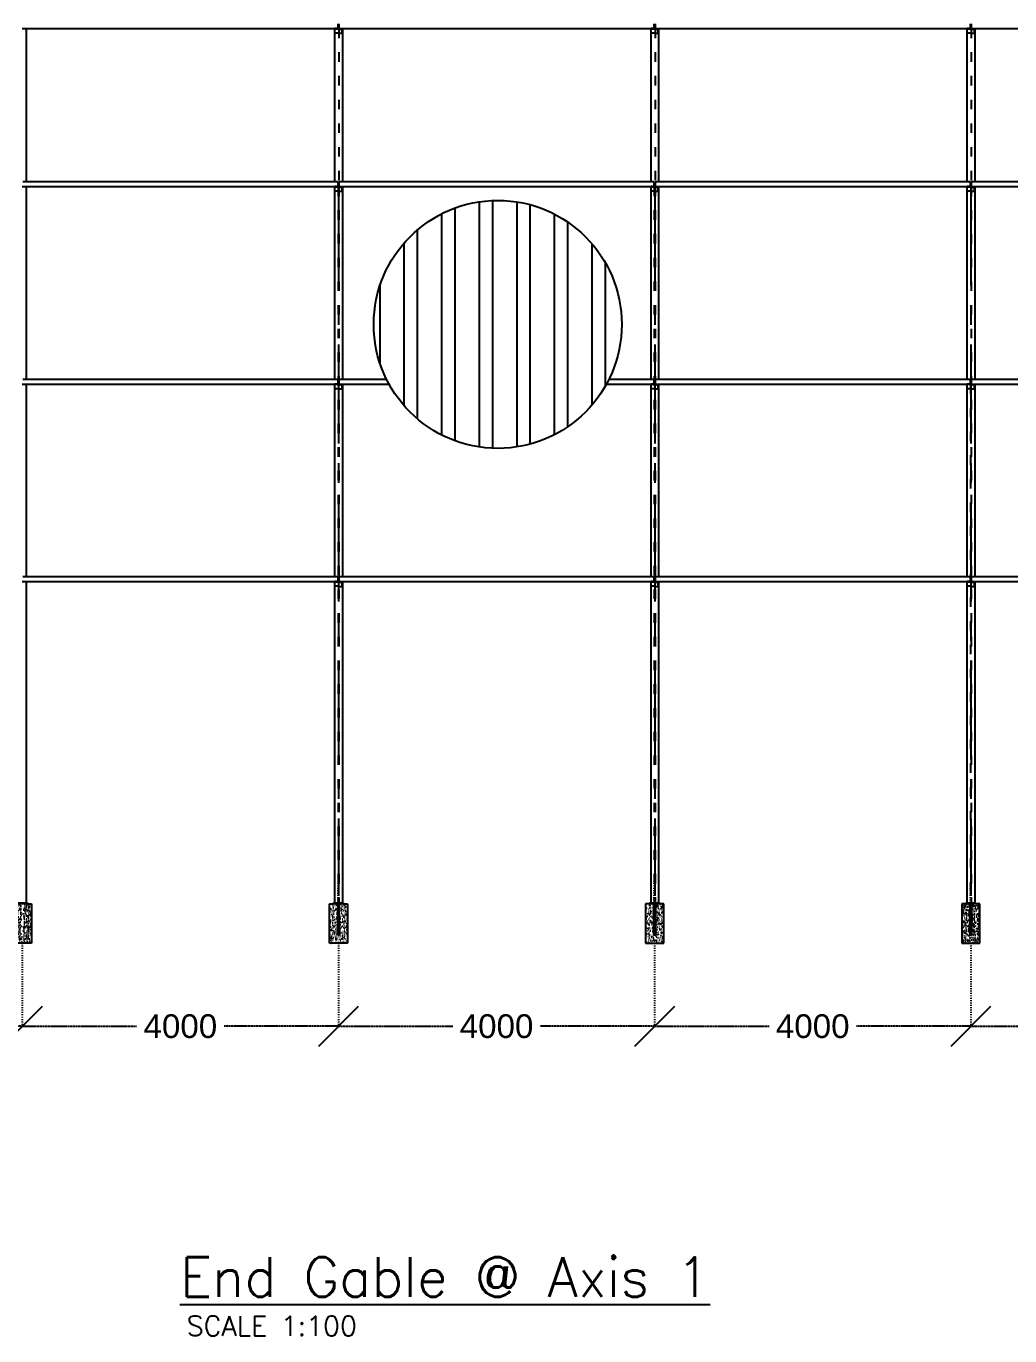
# Model space of a CAD drawing. Header units: inches. Extents: x -15 to 1885144, y -42615 to 866270.
# Drawn here: x 1676084 to 1688527, y 142597 to 159173 of the extents above; entities that cross this region are included whole.
import ezdxf
from ezdxf.enums import TextEntityAlignment as Align

# ---------------------------------------------------------------- set-up
doc = ezdxf.new("R2010")
doc.units = ezdxf.units.IN
doc.header["$LTSCALE"] = 100
doc.header["$MEASUREMENT"] = 0
for name, pattern in [('CENTER', [2, 1.25, -0.25, 0.25, -0.25]), ('dash line', [30, 12, -18]), ('PHANTOM2', [1.25, 0.625, -0.125, 0.125, -0.125, 0.125, -0.125])]:
    doc.linetypes.add(name, pattern=pattern)
for name, color, linetype in [('axis', 8, 'PHANTOM2'), ('bolt', 1, 'Continuous'), ('dimensions', 10, 'PHANTOM2'), ('layout', 7, 'Continuous'), ('pedestal', 9, 'Continuous'), ('purlins', 4, 'Continuous'), ('sections', 3, 'Continuous'), ('text', 3, 'Continuous')]:
    doc.layers.add(name, color=color, linetype=linetype)
doc.styles.add('LEROY100', font='simplex.shx')
doc.styles.get("Standard").update_dxf_attribs({"font": 'arial.ttf'})
doc.styles.add('T45', font='simplex.shx', dxfattribs={"height": 4.5})
doc.dimstyles.new('Dim_1', dxfattribs={"dimtxt": 300, "dimasz": 500, "dimexe": 0.0625, "dimexo": 0.0625, "dimgap": 100, "dimtad": 0, "dimtih": 1, "dimtoh": 1, "dimdec": 0, "dimzin": 0, "dimdsep": 46, "dimtxsty": 'Standard', "dimblk": 'OBLIQUE', "dimcen": 0.09, "dimclrd": 256, "dimclre": 256, "dimclrt": 256, "dimadec": 0, "dimazin": 0, "dimtm": 1e-09, "dimtfac": 1, "dimtdec": 0, "dimtofl": 0, "dimtmove": 0, "dimatfit": 3, "dimfxl": 1, "dimtfillclr": 256, "dimtolj": 1, "dimtzin": 0, "dimlwe": -1, "dimarcsym": 0})
pattern_1 = [(50, (725453.67, 103204.605), (71.7260183, -6.2752135), [7.5, -82.5]), (355, (725453.67, 103204.605), (-13.8751334, 75.2192134), [6, -66]), (100.4514445, (725459.65, 103204.08), (57.8508847, 68.943999), [6.374019, -70.114211]), (46.1842, (725453.67, 103224.605), (106.724133, -16.551928), [11.25, -123.75]), (96.635635, (725462.56, 103223.23), (93.466195, 97.41186), [9.561034, -105.171376]), (351.184164, (725453.67, 103224.6), (93.466195, 97.41186), [9, -99]), (21, (725463.67, 103219.605), (59.6907052, -40.261889), [7.5, -82.5]), (326, (725463.67, 103219.605), (24.331533, 72.5150045), [6, -66]), (71.451445, (725468.644, 103216.25), (84.0222377, 32.2531153), [6.374019, -70.114211]), (37.5, (725453.67, 103204.605), (1.2159855, 33.2893854), [0, -65.2, 0, -67, 0, -66.25]), (7.5, (725453.67, 103204.605), (26.3069537, 39.4411712), [0, -38.2, 0, -63.7, 0, -25.25]), (327.5, (725431.37, 103204.605), (53.3822436, -2.2554872), [0, -25, 0, -78, 0, -103.5]), (317.5, (725421.37, 103204.605), (58.318617, 10.0104982), [0, -32.5, 0, -51.8, 0, -73.5])]

# ---------------------------------------------------------------- blocks, each defined once
blk = doc.blocks.new('_Oblique')
at = {"color": 0, "linetype": 'ByBlock', "lineweight": -2}
blk.add_line((-0.5, -0.5), (0.5, 0.5), dxfattribs=at)
blk = doc.blocks.new('*D1396')
at = {"layer": 'Defpoints', "color": 0, "ltscale": 0.01, "transparency": 16777216}
for p in [(1672034, 147566), (1676034, 147566), (1676034, 146514)]:
    blk.add_point(p, dxfattribs=at)
at = {"layer": 'dimensions', "linetype": 'dash line', "ltscale": 0.01, "transparency": 16777216}
for p, q in [((1672034, 147566), (1672034, 146514)), ((1676034, 147566), (1676034, 146514))]:
    blk.add_line(p, q, dxfattribs=at)
at = {"layer": 'dimensions', "lineweight": -2, "ltscale": 0.01, "transparency": 16777216}
for p, q in [((1672034, 146514), (1673481, 146514)), ((1676034, 146514), (1674588, 146514))]:
    blk.add_line(p, q, dxfattribs=at)
at = {"layer": 'dimensions', "lineweight": -2, "ltscale": 0.01, "transparency": 16777216, "xscale": 500, "yscale": 500, "zscale": 500, "rotation": 180}
blk.add_blockref('_Oblique', (1672034, 146514), dxfattribs=at)
at = {"layer": 'dimensions', "lineweight": -2, "ltscale": 0.01, "transparency": 16777216, "xscale": 500, "yscale": 500, "zscale": 500}
blk.add_blockref('_Oblique', (1676034, 146514), dxfattribs=at)
at = {"layer": 'dimensions', "ltscale": 0.01, "transparency": 16777216, "insert": (1674034, 146514), "char_height": 300, "attachment_point": 5}
blk.add_mtext('\\A1;4000', dxfattribs=at)
blk = doc.blocks.new('*D1397')
at = {"layer": 'Defpoints', "color": 0, "ltscale": 0.01, "transparency": 16777216}
for p in [(1676034, 147566), (1680034, 147566), (1680034, 146514)]:
    blk.add_point(p, dxfattribs=at)
at = {"layer": 'dimensions', "linetype": 'dash line', "ltscale": 0.01, "transparency": 16777216}
for p, q in [((1676034, 147566), (1676034, 146514)), ((1680034, 147566), (1680034, 146514))]:
    blk.add_line(p, q, dxfattribs=at)
at = {"layer": 'dimensions', "lineweight": -2, "ltscale": 0.01, "transparency": 16777216}
for p, q in [((1676034, 146514), (1677481, 146514)), ((1680034, 146514), (1678588, 146514))]:
    blk.add_line(p, q, dxfattribs=at)
at = {"layer": 'dimensions', "lineweight": -2, "ltscale": 0.01, "transparency": 16777216, "xscale": 500, "yscale": 500, "zscale": 500, "rotation": 180}
blk.add_blockref('_Oblique', (1676034, 146514), dxfattribs=at)
at = {"layer": 'dimensions', "lineweight": -2, "ltscale": 0.01, "transparency": 16777216, "xscale": 500, "yscale": 500, "zscale": 500}
blk.add_blockref('_Oblique', (1680034, 146514), dxfattribs=at)
at = {"layer": 'dimensions', "ltscale": 0.01, "transparency": 16777216, "insert": (1678034, 146514), "char_height": 300, "attachment_point": 5}
blk.add_mtext('\\A1;4000', dxfattribs=at)
blk = doc.blocks.new('*D1398')
at = {"layer": 'Defpoints', "color": 0, "ltscale": 0.01, "transparency": 16777216}
for p in [(1680034, 147566), (1684034, 147566), (1684034, 146514)]:
    blk.add_point(p, dxfattribs=at)
at = {"layer": 'dimensions', "linetype": 'dash line', "ltscale": 0.01, "transparency": 16777216}
for p, q in [((1680034, 147566), (1680034, 146514)), ((1684034, 147566), (1684034, 146514))]:
    blk.add_line(p, q, dxfattribs=at)
at = {"layer": 'dimensions', "lineweight": -2, "ltscale": 0.01, "transparency": 16777216}
for p, q in [((1680034, 146514), (1681481, 146514)), ((1684034, 146514), (1682588, 146514))]:
    blk.add_line(p, q, dxfattribs=at)
at = {"layer": 'dimensions', "lineweight": -2, "ltscale": 0.01, "transparency": 16777216, "xscale": 500, "yscale": 500, "zscale": 500, "rotation": 180}
blk.add_blockref('_Oblique', (1680034, 146514), dxfattribs=at)
at = {"layer": 'dimensions', "lineweight": -2, "ltscale": 0.01, "transparency": 16777216, "xscale": 500, "yscale": 500, "zscale": 500}
blk.add_blockref('_Oblique', (1684034, 146514), dxfattribs=at)
at = {"layer": 'dimensions', "ltscale": 0.01, "transparency": 16777216, "insert": (1682034, 146514), "char_height": 300, "attachment_point": 5}
blk.add_mtext('\\A1;4000', dxfattribs=at)
blk = doc.blocks.new('*D1399')
at = {"layer": 'Defpoints', "color": 0, "ltscale": 0.01, "transparency": 16777216}
for p in [(1684034, 147566), (1688034, 147566), (1688034, 146514)]:
    blk.add_point(p, dxfattribs=at)
at = {"layer": 'dimensions', "linetype": 'dash line', "ltscale": 0.01, "transparency": 16777216}
for p, q in [((1684034, 147566), (1684034, 146514)), ((1688034, 147566), (1688034, 146514))]:
    blk.add_line(p, q, dxfattribs=at)
at = {"layer": 'dimensions', "lineweight": -2, "ltscale": 0.01, "transparency": 16777216}
for p, q in [((1684034, 146514), (1685481, 146514)), ((1688034, 146514), (1686588, 146514))]:
    blk.add_line(p, q, dxfattribs=at)
at = {"layer": 'dimensions', "lineweight": -2, "ltscale": 0.01, "transparency": 16777216, "xscale": 500, "yscale": 500, "zscale": 500, "rotation": 180}
blk.add_blockref('_Oblique', (1684034, 146514), dxfattribs=at)
at = {"layer": 'dimensions', "lineweight": -2, "ltscale": 0.01, "transparency": 16777216, "xscale": 500, "yscale": 500, "zscale": 500}
blk.add_blockref('_Oblique', (1688034, 146514), dxfattribs=at)
at = {"layer": 'dimensions', "ltscale": 0.01, "transparency": 16777216, "insert": (1686034, 146514), "char_height": 300, "attachment_point": 5}
blk.add_mtext('\\A1;4000', dxfattribs=at)
blk = doc.blocks.new('*D1400')
at = {"layer": 'Defpoints', "color": 0, "ltscale": 0.01, "transparency": 16777216}
for p in [(1688034, 147566), (1692034, 147566), (1692034, 146514)]:
    blk.add_point(p, dxfattribs=at)
at = {"layer": 'dimensions', "linetype": 'dash line', "ltscale": 0.01, "transparency": 16777216}
for p, q in [((1688034, 147566), (1688034, 146514)), ((1692034, 147566), (1692034, 146514))]:
    blk.add_line(p, q, dxfattribs=at)
at = {"layer": 'dimensions', "lineweight": -2, "ltscale": 0.01, "transparency": 16777216}
for p, q in [((1688034, 146514), (1689481, 146514)), ((1692034, 146514), (1690588, 146514))]:
    blk.add_line(p, q, dxfattribs=at)
at = {"layer": 'dimensions', "lineweight": -2, "ltscale": 0.01, "transparency": 16777216, "xscale": 500, "yscale": 500, "zscale": 500, "rotation": 180}
blk.add_blockref('_Oblique', (1688034, 146514), dxfattribs=at)
at = {"layer": 'dimensions', "lineweight": -2, "ltscale": 0.01, "transparency": 16777216, "xscale": 500, "yscale": 500, "zscale": 500}
blk.add_blockref('_Oblique', (1692034, 146514), dxfattribs=at)
at = {"layer": 'dimensions', "ltscale": 0.01, "transparency": 16777216, "insert": (1690034, 146514), "char_height": 300, "attachment_point": 5}
blk.add_mtext('\\A1;4000', dxfattribs=at)

msp = doc.modelspace()

# ---------------------------------------------------------------- hatches: boundary and pattern name
at = {"layer": 'bolt', "ltscale": 0.01}
h = msp.add_hatch(color=256, dxfattribs=at)
h.dxf.hatch_style = 1
h.paths.add_polyline_path([(1680044.295, 148066.301), (1680044.295, 148076.301), (1680024.295, 148076.301), (1680024.295, 148066.301)])
h = msp.add_hatch(color=256, dxfattribs=at)
h.dxf.hatch_style = 1
h.paths.add_polyline_path([(1684024.462, 148066.301), (1684024.462, 148076.301), (1684044.462, 148076.301), (1684044.462, 148066.301)])
h = msp.add_hatch(color=256, dxfattribs=at)
h.dxf.hatch_style = 1
h.paths.add_polyline_path([(1688024.462, 148066.301), (1688024.462, 148076.301), (1688044.462, 148076.301), (1688044.462, 148066.301)])
at = {"layer": 'layout', "ltscale": 0.01}
h = msp.add_hatch(dxfattribs=at)
h.set_pattern_fill('STEEL', color=256, scale=3802.420809, angle=45)
h.set_pattern_definition([(90, (1549375.83, 767235.34), (-475.3026, 1e-13), []), (90, (1549207.8, 767403.4), (-475.3026, 1e-13), [])])
h.paths.add_polyline_path([(1683617.991, 155399.002, 1), (1680479.867, 155399.002, 1)])
at = {"layer": 'pedestal', "ltscale": 0.01}
h = msp.add_hatch(dxfattribs=at)
h.set_pattern_fill('AR-CONC', color=256, scale=10)
h.set_pattern_definition(pattern_1)
h.paths.add_polyline_path([(1676149.378, 147566.301), (1676149.378, 148066.301), (1676109.378, 148066.301), (1676044.295, 148066.301), (1676044.295, 147666.301), (1676024.295, 147666.301), (1676024.295, 148066.301), (1675959.378, 148066.301), (1675919.378, 148066.301), (1675919.378, 147566.301)])
h = msp.add_hatch(dxfattribs=at)
h.set_pattern_fill('AR-CONC', color=256, scale=10)
h.set_pattern_definition([(50, (729453.67, 103204.605), (71.7260183, -6.2752135), [7.5, -82.5]), (355, (729453.67, 103204.605), (-13.8751334, 75.2192134), [6, -66]), (100.4514445, (729459.65, 103204.08), (57.8508847, 68.943999), [6.374019, -70.114211]), (46.1842, (729453.67, 103224.605), (106.724133, -16.551928), [11.25, -123.75]), (96.635635, (729462.56, 103223.23), (93.466195, 97.41186), [9.561034, -105.171376]), (351.184164, (729453.67, 103224.6), (93.466195, 97.41186), [9, -99]), (21, (729463.67, 103219.605), (59.6907052, -40.261889), [7.5, -82.5]), (326, (729463.67, 103219.605), (24.331533, 72.5150045), [6, -66]), (71.451445, (729468.644, 103216.25), (84.0222377, 32.2531153), [6.374019, -70.114211]), (37.5, (729453.67, 103204.605), (1.2159855, 33.2893854), [0, -65.2, 0, -67, 0, -66.25]), (7.5, (729453.67, 103204.605), (26.3069537, 39.4411712), [0, -38.2, 0, -63.7, 0, -25.25]), (327.5, (729431.37, 103204.605), (53.3822436, -2.2554872), [0, -25, 0, -78, 0, -103.5]), (317.5, (729421.37, 103204.605), (58.318617, 10.0104982), [0, -32.5, 0, -51.8, 0, -73.5])])
h.paths.add_polyline_path([(1680149.378, 147566.301), (1680149.378, 148066.301), (1680109.378, 148066.301), (1680044.295, 148066.301), (1680044.295, 147666.301), (1680024.295, 147666.301), (1680024.295, 148066.301), (1679959.378, 148066.301), (1679919.378, 148066.301), (1679919.378, 147566.301)])
h = msp.add_hatch(dxfattribs=at)
h.set_pattern_fill('AR-CONC', color=256, scale=10)
h.set_pattern_definition(pattern_1)
h.paths.add_polyline_path([(1683919.378, 147566.301), (1683919.378, 148066.301), (1683959.378, 148066.301), (1684024.462, 148066.301), (1684024.462, 147666.301), (1684044.462, 147666.301), (1684044.462, 148066.301), (1684109.378, 148066.301), (1684149.378, 148066.301), (1684149.378, 147566.301)])
h = msp.add_hatch(dxfattribs=at)
h.set_pattern_fill('AR-CONC', color=256, scale=10)
h.set_pattern_definition([(50, (721453.67, 103204.605), (71.7260183, -6.2752135), [7.5, -82.5]), (355, (721453.67, 103204.605), (-13.8751334, 75.2192134), [6, -66]), (100.4514445, (721459.65, 103204.08), (57.8508847, 68.943999), [6.374019, -70.114211]), (46.1842, (721453.67, 103224.605), (106.724133, -16.551928), [11.25, -123.75]), (96.635635, (721462.56, 103223.23), (93.466195, 97.41186), [9.561034, -105.171376]), (351.184164, (721453.67, 103224.6), (93.466195, 97.41186), [9, -99]), (21, (721463.67, 103219.605), (59.6907052, -40.261889), [7.5, -82.5]), (326, (721463.67, 103219.605), (24.331533, 72.5150045), [6, -66]), (71.451445, (721468.644, 103216.25), (84.0222377, 32.2531153), [6.374019, -70.114211]), (37.5, (721453.67, 103204.605), (1.2159855, 33.2893854), [0, -65.2, 0, -67, 0, -66.25]), (7.5, (721453.67, 103204.605), (26.3069537, 39.4411712), [0, -38.2, 0, -63.7, 0, -25.25]), (327.5, (721431.37, 103204.605), (53.3822436, -2.2554872), [0, -25, 0, -78, 0, -103.5]), (317.5, (721421.37, 103204.605), (58.318617, 10.0104982), [0, -32.5, 0, -51.8, 0, -73.5])])
h.paths.add_polyline_path([(1687919.378, 147566.301), (1687919.378, 148066.301), (1687959.378, 148066.301), (1688024.462, 148066.301), (1688024.462, 147666.301), (1688044.462, 147666.301), (1688044.462, 148066.301), (1688109.378, 148066.301), (1688149.378, 148066.301), (1688149.378, 147566.301)])
at = {"layer": 'purlins', "ltscale": 0.01}
h = msp.add_hatch(color=256, dxfattribs=at)
h.dxf.hatch_style = 1
h.paths.add_polyline_path([(1680004.371, 159137.461), (1680004.371, 159143.461), (1680014.371, 159143.461), (1680014.371, 159137.461)])
h = msp.add_hatch(color=256, dxfattribs=at)
h.dxf.hatch_style = 1
h.paths.add_polyline_path([(1680064.378, 159137.095), (1680064.378, 159143.095), (1680054.378, 159143.095), (1680054.378, 159137.095)])
h = msp.add_hatch(color=256, dxfattribs=at)
h.dxf.hatch_style = 1
h.paths.add_polyline_path([(1684004.371, 159137.461), (1684004.371, 159143.461), (1684014.371, 159143.461), (1684014.371, 159137.461)])
h = msp.add_hatch(color=256, dxfattribs=at)
h.dxf.hatch_style = 1
h.paths.add_polyline_path([(1684064.378, 159137.095), (1684064.378, 159143.095), (1684054.378, 159143.095), (1684054.378, 159137.095)])
h = msp.add_hatch(color=256, dxfattribs=at)
h.dxf.hatch_style = 1
h.paths.add_polyline_path([(1688004.371, 159137.461), (1688004.371, 159143.461), (1688014.371, 159143.461), (1688014.371, 159137.461)])
h = msp.add_hatch(color=256, dxfattribs=at)
h.dxf.hatch_style = 1
h.paths.add_polyline_path([(1688064.378, 159137.095), (1688064.378, 159143.095), (1688054.378, 159143.095), (1688054.378, 159137.095)])
h = msp.add_hatch(color=256, dxfattribs=at)
h.dxf.hatch_style = 1
h.paths.add_polyline_path([(1680004.371, 157137.461), (1680004.371, 157143.461), (1680014.371, 157143.461), (1680014.371, 157137.461)])
h = msp.add_hatch(color=256, dxfattribs=at)
h.dxf.hatch_style = 1
h.paths.add_polyline_path([(1680064.378, 157137.095), (1680064.378, 157143.095), (1680054.378, 157143.095), (1680054.378, 157137.095)])
h = msp.add_hatch(color=256, dxfattribs=at)
h.dxf.hatch_style = 1
h.paths.add_polyline_path([(1684004.371, 157137.461), (1684004.371, 157143.461), (1684014.371, 157143.461), (1684014.371, 157137.461)])
h = msp.add_hatch(color=256, dxfattribs=at)
h.dxf.hatch_style = 1
h.paths.add_polyline_path([(1684064.378, 157137.095), (1684064.378, 157143.095), (1684054.378, 157143.095), (1684054.378, 157137.095)])
h = msp.add_hatch(color=256, dxfattribs=at)
h.dxf.hatch_style = 1
h.paths.add_polyline_path([(1688004.371, 157137.461), (1688004.371, 157143.461), (1688014.371, 157143.461), (1688014.371, 157137.461)])
h = msp.add_hatch(color=256, dxfattribs=at)
h.dxf.hatch_style = 1
h.paths.add_polyline_path([(1688064.378, 157137.095), (1688064.378, 157143.095), (1688054.378, 157143.095), (1688054.378, 157137.095)])
h = msp.add_hatch(color=256, dxfattribs=at)
h.dxf.hatch_style = 1
h.paths.add_polyline_path([(1680004.371, 154637.461), (1680004.371, 154643.461), (1680014.371, 154643.461), (1680014.371, 154637.461)])
h = msp.add_hatch(color=256, dxfattribs=at)
h.dxf.hatch_style = 1
h.paths.add_polyline_path([(1680064.378, 154637.095), (1680064.378, 154643.095), (1680054.378, 154643.095), (1680054.378, 154637.095)])
h = msp.add_hatch(color=256, dxfattribs=at)
h.dxf.hatch_style = 1
h.paths.add_polyline_path([(1684004.371, 154637.461), (1684004.371, 154643.461), (1684014.371, 154643.461), (1684014.371, 154637.461)])
h = msp.add_hatch(color=256, dxfattribs=at)
h.dxf.hatch_style = 1
h.paths.add_polyline_path([(1684064.378, 154637.095), (1684064.378, 154643.095), (1684054.378, 154643.095), (1684054.378, 154637.095)])
h = msp.add_hatch(color=256, dxfattribs=at)
h.dxf.hatch_style = 1
h.paths.add_polyline_path([(1688004.371, 154637.461), (1688004.371, 154643.461), (1688014.371, 154643.461), (1688014.371, 154637.461)])
h = msp.add_hatch(color=256, dxfattribs=at)
h.dxf.hatch_style = 1
h.paths.add_polyline_path([(1688064.378, 154637.095), (1688064.378, 154643.095), (1688054.378, 154643.095), (1688054.378, 154637.095)])
h = msp.add_hatch(color=256, dxfattribs=at)
h.dxf.hatch_style = 1
h.paths.add_polyline_path([(1680004.371, 152137.461), (1680004.371, 152143.461), (1680014.371, 152143.461), (1680014.371, 152137.461)])
h = msp.add_hatch(color=256, dxfattribs=at)
h.dxf.hatch_style = 1
h.paths.add_polyline_path([(1680064.378, 152137.095), (1680064.378, 152143.095), (1680054.378, 152143.095), (1680054.378, 152137.095)])
h = msp.add_hatch(color=256, dxfattribs=at)
h.dxf.hatch_style = 1
h.paths.add_polyline_path([(1684004.371, 152137.461), (1684004.371, 152143.461), (1684014.371, 152143.461), (1684014.371, 152137.461)])
h = msp.add_hatch(color=256, dxfattribs=at)
h.dxf.hatch_style = 1
h.paths.add_polyline_path([(1684064.378, 152137.095), (1684064.378, 152143.095), (1684054.378, 152143.095), (1684054.378, 152137.095)])
h = msp.add_hatch(color=256, dxfattribs=at)
h.dxf.hatch_style = 1
h.paths.add_polyline_path([(1688004.371, 152137.461), (1688004.371, 152143.461), (1688014.371, 152143.461), (1688014.371, 152137.461)])
h = msp.add_hatch(color=256, dxfattribs=at)
h.dxf.hatch_style = 1
h.paths.add_polyline_path([(1688064.378, 152137.095), (1688064.378, 152143.095), (1688054.378, 152143.095), (1688054.378, 152137.095)])

# ---------------------------------------------------------------- linework, layer by layer
at = {"layer": 'axis', "linetype": 'CENTER', "ltscale": 10}
for p, q in [((1680034.378, 157143.095), (1680034.378, 148166.301)), ((1680034.378, 157143.095), (1680034.378, 148166.301)), ((1680034.378, 157143.095), (1680034.378, 148166.301)), ((1680034.378, 157143.095), (1680034.378, 148166.301)), ((1680034.378, 157143.095), (1680034.378, 148166.301)), ((1680034.378, 157143.095), (1680034.378, 148166.301)), ((1684034.378, 157143.095), (1684034.378, 148166.301)), ((1684034.378, 157143.095), (1684034.378, 148166.301)), ((1684034.378, 157143.095), (1684034.378, 148166.301)), ((1684034.378, 157143.095), (1684034.378, 148166.301)), ((1684034.378, 157143.095), (1684034.378, 148166.301)), ((1684034.378, 157143.095), (1684034.378, 148166.301)), ((1684034.378, 157143.095), (1684034.378, 148166.301)), ((1688034.378, 157143.095), (1688034.378, 148166.301)), ((1688034.378, 157143.095), (1688034.378, 148166.301)), ((1688034.378, 157143.095), (1688034.378, 148166.301)), ((1688034.378, 157143.095), (1688034.378, 148166.301)), ((1688034.378, 157143.095), (1688034.378, 148166.301)), ((1688034.378, 157143.095), (1688034.378, 148166.301)), ((1688034.378, 157143.095), (1688034.378, 148166.301)), ((1688034.378, 157143.095), (1688034.378, 148166.301))]:
    msp.add_line(p, q, dxfattribs=at)
at = {"layer": 'bolt', "ltscale": 0.01}
for p, q in [((1680024.295, 148076.301), (1680024.295, 148066.301)), ((1680024.295, 148066.301), (1680024.295, 147666.301)), ((1680044.295, 148076.301), (1680044.295, 148066.301)), ((1680044.295, 147666.301), (1680044.295, 148066.301)), ((1684024.462, 148076.301), (1684024.462, 148066.301)), ((1684024.462, 147666.301), (1684024.462, 148066.301)), ((1684044.462, 148076.301), (1684044.462, 148066.301)), ((1684044.462, 148066.301), (1684044.462, 147666.301)), ((1688024.462, 148076.301), (1688024.462, 148066.301)), ((1688024.462, 147666.301), (1688024.462, 148066.301)), ((1688044.462, 148076.301), (1688044.462, 148066.301)), ((1688044.462, 148066.301), (1688044.462, 147666.301)), ((1680024.295, 147666.301), (1680044.295, 147666.301)), ((1684044.462, 147666.301), (1684024.462, 147666.301)), ((1688044.462, 147666.301), (1688024.462, 147666.301))]:
    msp.add_line(p, q, dxfattribs=at)
at = {"layer": 'layout', "ltscale": 0.01}
for p, q in [((1676084.378, 159143.095), (1676084.378, 157203.095)), ((1679984.378, 159143.095), (1679984.378, 157203.095)), ((1680084.378, 159143.095), (1680084.378, 157203.095)), ((1683984.378, 159143.095), (1683984.378, 157203.095)), ((1684084.378, 159143.095), (1684084.378, 157203.095)), ((1687984.378, 159143.095), (1687984.378, 157203.095)), ((1688084.378, 159143.095), (1688084.378, 157203.095)), ((1676084.378, 157143.095), (1676084.378, 154703.095)), ((1679984.378, 157143.095), (1679984.378, 154703.095)), ((1680084.378, 157143.095), (1680084.378, 154703.095)), ((1683984.378, 157143.095), (1683984.378, 154703.095)), ((1684084.378, 157143.095), (1684084.378, 154703.095)), ((1687984.378, 157143.095), (1687984.378, 154703.095)), ((1688084.378, 157143.095), (1688084.378, 154703.095)), ((1676084.378, 154643.095), (1676084.378, 152203.095)), ((1679984.378, 154643.095), (1679984.378, 152203.095)), ((1680084.378, 154643.095), (1680084.378, 152203.095)), ((1683984.378, 154643.095), (1683984.378, 152203.095)), ((1684084.378, 154643.095), (1684084.378, 152203.095)), ((1687984.378, 154643.095), (1687984.378, 152203.095)), ((1688084.378, 154643.095), (1688084.378, 152203.095)), ((1676084.378, 152143.095), (1676084.378, 148066.301)), ((1679984.378, 152143.095), (1679984.378, 148066.301)), ((1680084.378, 152143.095), (1680084.378, 148066.301)), ((1683984.378, 152143.095), (1683984.378, 148066.301)), ((1684084.378, 152143.095), (1684084.378, 148066.301)), ((1687984.378, 152143.095), (1687984.378, 148066.301)), ((1688084.378, 152143.095), (1688084.378, 148066.301))]:
    msp.add_line(p, q, dxfattribs=at)
at = {"layer": 'layout', "linetype": 'dash line', "ltscale": 0.1}
for p, q in [((1680039.378, 159143.095), (1680039.378, 157203.095)), ((1684039.378, 159143.095), (1684039.378, 157203.095)), ((1688039.378, 159143.095), (1688039.378, 157203.095)), ((1680029.378, 157143.095), (1680029.378, 148066.301)), ((1680039.378, 157143.095), (1680039.378, 148066.301)), ((1684029.378, 157143.095), (1684029.378, 148066.301)), ((1684039.378, 157143.095), (1684039.378, 148066.301)), ((1688039.378, 157143.095), (1688039.378, 148066.301)), ((1688029.378, 154643.095), (1688029.378, 148066.301))]:
    msp.add_line(p, q, dxfattribs=at)
at = {"layer": 'layout', "ltscale": 0.01}
msp.add_circle((1682048.929, 155399.002), 1569.062, dxfattribs=at)
at = {"layer": 'pedestal', "ltscale": 0.01}
for p, q in [((1676099.378, 148066.301), (1676149.378, 148066.301)), ((1676149.378, 148066.301), (1676149.378, 147566.301)), ((1679919.378, 147566.301), (1679919.378, 148066.301)), ((1679919.378, 148066.301), (1679969.378, 148066.301)), ((1680099.378, 148066.301), (1680149.378, 148066.301)), ((1680149.378, 148066.301), (1680149.378, 147566.301)), ((1683969.378, 148066.301), (1683919.378, 148066.301)), ((1683919.378, 148066.301), (1683919.378, 147566.301)), ((1684149.378, 148066.301), (1684099.378, 148066.301)), ((1684149.378, 147566.301), (1684149.378, 148066.301)), ((1687969.378, 148066.301), (1687919.378, 148066.301)), ((1687919.378, 148066.301), (1687919.378, 147566.301)), ((1688149.378, 148066.301), (1688099.378, 148066.301)), ((1688149.378, 147566.301), (1688149.378, 148066.301)), ((1676149.378, 147566.301), (1675919.378, 147566.301)), ((1680149.378, 147566.301), (1679919.378, 147566.301)), ((1683919.378, 147566.301), (1684149.378, 147566.301)), ((1687919.378, 147566.301), (1688149.378, 147566.301))]:
    msp.add_line(p, q, dxfattribs=at)
at = {"layer": 'purlins', "ltscale": 0.01}
for p, q in [((1676034.378, 159143.095), (1680034.378, 159143.095)), ((1679989.371, 159137.461), (1679989.371, 159143.461)), ((1680029.371, 159143.461), (1679989.371, 159143.461)), ((1680034.378, 159137.461), (1679989.371, 159137.461)), ((1679989.371, 159083.461), (1679989.371, 159137.461)), ((1680004.371, 159143.461), (1680004.371, 159137.461)), ((1680014.371, 159143.461), (1680014.371, 159137.461)), ((1680029.371, 159143.461), (1680029.371, 159203.461)), ((1680034.378, 159143.095), (1684034.378, 159143.095)), ((1680034.378, 159137.095), (1680079.378, 159137.095)), ((1680039.378, 159203.095), (1680039.378, 159143.095)), ((1680039.378, 159143.095), (1680079.378, 159143.095)), ((1680054.378, 159143.095), (1680054.378, 159137.095)), ((1680064.378, 159143.095), (1680064.378, 159137.095)), ((1680079.378, 159137.095), (1680079.378, 159143.095)), ((1680079.378, 159083.095), (1680079.378, 159137.095)), ((1683989.371, 159137.461), (1683989.371, 159143.461)), ((1684029.371, 159143.461), (1683989.371, 159143.461)), ((1684034.378, 159137.461), (1683989.371, 159137.461)), ((1683989.371, 159083.461), (1683989.371, 159137.461)), ((1684004.371, 159143.461), (1684004.371, 159137.461)), ((1684014.371, 159143.461), (1684014.371, 159137.461)), ((1684029.371, 159143.461), (1684029.371, 159203.461)), ((1684034.378, 159143.095), (1688034.378, 159143.095)), ((1684034.378, 159137.095), (1684079.378, 159137.095)), ((1684039.378, 159203.095), (1684039.378, 159143.095)), ((1684039.378, 159143.095), (1684079.378, 159143.095)), ((1684054.378, 159143.095), (1684054.378, 159137.095)), ((1684064.378, 159143.095), (1684064.378, 159137.095)), ((1684079.378, 159137.095), (1684079.378, 159143.095)), ((1684079.378, 159083.095), (1684079.378, 159137.095)), ((1687989.371, 159137.461), (1687989.371, 159143.461)), ((1688029.371, 159143.461), (1687989.371, 159143.461)), ((1688034.378, 159137.461), (1687989.371, 159137.461)), ((1687989.371, 159083.461), (1687989.371, 159137.461)), ((1688004.371, 159143.461), (1688004.371, 159137.461)), ((1688014.371, 159143.461), (1688014.371, 159137.461)), ((1688029.371, 159143.461), (1688029.371, 159203.461)), ((1688034.378, 159143.095), (1692034.378, 159143.095)), ((1688034.378, 159137.095), (1688079.378, 159137.095)), ((1688039.378, 159203.095), (1688039.378, 159143.095)), ((1688039.378, 159143.095), (1688079.378, 159143.095)), ((1688054.378, 159143.095), (1688054.378, 159137.095)), ((1688064.378, 159143.095), (1688064.378, 159137.095)), ((1688079.378, 159137.095), (1688079.378, 159143.095)), ((1688079.378, 159083.095), (1688079.378, 159137.095)), ((1680034.371, 159083.461), (1679989.371, 159083.461)), ((1680034.378, 159083.095), (1680079.378, 159083.095)), ((1684034.371, 159083.461), (1683989.371, 159083.461)), ((1684034.378, 159083.095), (1684079.378, 159083.095)), ((1688034.371, 159083.461), (1687989.371, 159083.461)), ((1688034.378, 159083.095), (1688079.378, 159083.095)), ((1680029.371, 157203.095), (1676039.378, 157203.095)), ((1680029.371, 157143.461), (1680029.371, 157203.461)), ((1684029.371, 157203.095), (1680039.378, 157203.095)), ((1680039.378, 157203.095), (1680039.378, 157143.095)), ((1684029.371, 157143.461), (1684029.371, 157203.461)), ((1688029.371, 157203.095), (1684039.378, 157203.095)), ((1684039.378, 157203.095), (1684039.378, 157143.095)), ((1688029.371, 157143.461), (1688029.371, 157203.461)), ((1692029.371, 157203.095), (1688039.378, 157203.095)), ((1688039.378, 157203.095), (1688039.378, 157143.095)), ((1676034.378, 157143.095), (1680034.378, 157143.095)), ((1679989.371, 157137.461), (1679989.371, 157143.461)), ((1680029.371, 157143.461), (1679989.371, 157143.461)), ((1680034.378, 157137.461), (1679989.371, 157137.461)), ((1679989.371, 157083.461), (1679989.371, 157137.461)), ((1680034.371, 157083.461), (1679989.371, 157083.461)), ((1680004.371, 157143.461), (1680004.371, 157137.461)), ((1680014.371, 157143.461), (1680014.371, 157137.461)), ((1680034.378, 157143.095), (1684034.378, 157143.095)), ((1680034.378, 157137.095), (1680079.378, 157137.095)), ((1680034.378, 157083.095), (1680079.378, 157083.095)), ((1680039.378, 157143.095), (1680079.378, 157143.095)), ((1680054.378, 157143.095), (1680054.378, 157137.095)), ((1680064.378, 157143.095), (1680064.378, 157137.095)), ((1680079.378, 157137.095), (1680079.378, 157143.095)), ((1680079.378, 157083.095), (1680079.378, 157137.095)), ((1683989.371, 157137.461), (1683989.371, 157143.461)), ((1684029.371, 157143.461), (1683989.371, 157143.461)), ((1684034.378, 157137.461), (1683989.371, 157137.461)), ((1683989.371, 157083.461), (1683989.371, 157137.461)), ((1684034.371, 157083.461), (1683989.371, 157083.461)), ((1684004.371, 157143.461), (1684004.371, 157137.461)), ((1684014.371, 157143.461), (1684014.371, 157137.461)), ((1684034.378, 157143.095), (1688034.378, 157143.095)), ((1684034.378, 157137.095), (1684079.378, 157137.095)), ((1684034.378, 157083.095), (1684079.378, 157083.095)), ((1684039.378, 157143.095), (1684079.378, 157143.095)), ((1684054.378, 157143.095), (1684054.378, 157137.095)), ((1684064.378, 157143.095), (1684064.378, 157137.095)), ((1684079.378, 157137.095), (1684079.378, 157143.095)), ((1684079.378, 157083.095), (1684079.378, 157137.095)), ((1687989.371, 157137.461), (1687989.371, 157143.461)), ((1688029.371, 157143.461), (1687989.371, 157143.461)), ((1688034.378, 157137.461), (1687989.371, 157137.461)), ((1687989.371, 157083.461), (1687989.371, 157137.461)), ((1688034.371, 157083.461), (1687989.371, 157083.461)), ((1688004.371, 157143.461), (1688004.371, 157137.461)), ((1688014.371, 157143.461), (1688014.371, 157137.461)), ((1688034.378, 157143.095), (1692034.378, 157143.095)), ((1688034.378, 157137.095), (1688079.378, 157137.095)), ((1688034.378, 157083.095), (1688079.378, 157083.095)), ((1688039.378, 157143.095), (1688079.378, 157143.095)), ((1688054.378, 157143.095), (1688054.378, 157137.095)), ((1688064.378, 157143.095), (1688064.378, 157137.095)), ((1688079.378, 157137.095), (1688079.378, 157143.095)), ((1688079.378, 157083.095), (1688079.378, 157137.095)), ((1680029.371, 154703.095), (1676039.378, 154703.095)), ((1680029.371, 154643.461), (1680029.371, 154703.461)), ((1680039.378, 154703.095), (1680039.378, 154643.095)), ((1680642.633, 154703.095), (1680039.378, 154703.095)), ((1684029.371, 154703.095), (1683455.226, 154703.095)), ((1684029.371, 154643.461), (1684029.371, 154703.461)), ((1688029.371, 154703.095), (1684039.378, 154703.095)), ((1684039.378, 154703.095), (1684039.378, 154643.095)), ((1688029.371, 154643.461), (1688029.371, 154703.461)), ((1692029.371, 154703.095), (1688039.378, 154703.095)), ((1688039.378, 154703.095), (1688039.378, 154643.095)), ((1676034.378, 154643.095), (1680034.378, 154643.095)), ((1679989.371, 154637.461), (1679989.371, 154643.461)), ((1680029.371, 154643.461), (1679989.371, 154643.461)), ((1680034.378, 154637.461), (1679989.371, 154637.461)), ((1679989.371, 154583.461), (1679989.371, 154637.461)), ((1680034.371, 154583.461), (1679989.371, 154583.461)), ((1680004.371, 154643.461), (1680004.371, 154637.461)), ((1680014.371, 154643.461), (1680014.371, 154637.461)), ((1680034.378, 154643.095), (1680673.952, 154643.095)), ((1680034.378, 154637.095), (1680079.378, 154637.095)), ((1680034.378, 154583.095), (1680079.378, 154583.095)), ((1680039.378, 154643.095), (1680079.378, 154643.095)), ((1680054.378, 154643.095), (1680054.378, 154637.095)), ((1680064.378, 154643.095), (1680064.378, 154637.095)), ((1680079.378, 154637.095), (1680079.378, 154643.095)), ((1680079.378, 154583.095), (1680079.378, 154637.095)), ((1683423.906, 154643.095), (1684034.378, 154643.095)), ((1683989.371, 154637.461), (1683989.371, 154643.461)), ((1684029.371, 154643.461), (1683989.371, 154643.461)), ((1684034.378, 154637.461), (1683989.371, 154637.461)), ((1683989.371, 154583.461), (1683989.371, 154637.461)), ((1684034.371, 154583.461), (1683989.371, 154583.461)), ((1684004.371, 154643.461), (1684004.371, 154637.461)), ((1684014.371, 154643.461), (1684014.371, 154637.461)), ((1684034.378, 154643.095), (1688034.378, 154643.095)), ((1684034.378, 154637.095), (1684079.378, 154637.095)), ((1684034.378, 154583.095), (1684079.378, 154583.095)), ((1684039.378, 154643.095), (1684079.378, 154643.095)), ((1684054.378, 154643.095), (1684054.378, 154637.095)), ((1684064.378, 154643.095), (1684064.378, 154637.095)), ((1684079.378, 154637.095), (1684079.378, 154643.095)), ((1684079.378, 154583.095), (1684079.378, 154637.095)), ((1687989.371, 154637.461), (1687989.371, 154643.461)), ((1688029.371, 154643.461), (1687989.371, 154643.461)), ((1688034.378, 154637.461), (1687989.371, 154637.461)), ((1687989.371, 154583.461), (1687989.371, 154637.461)), ((1688034.371, 154583.461), (1687989.371, 154583.461)), ((1688004.371, 154643.461), (1688004.371, 154637.461)), ((1688014.371, 154643.461), (1688014.371, 154637.461)), ((1688034.378, 154643.095), (1692034.378, 154643.095)), ((1688034.378, 154637.095), (1688079.378, 154637.095)), ((1688034.378, 154583.095), (1688079.378, 154583.095)), ((1688039.378, 154643.095), (1688079.378, 154643.095)), ((1688054.378, 154643.095), (1688054.378, 154637.095)), ((1688064.378, 154643.095), (1688064.378, 154637.095)), ((1688079.378, 154637.095), (1688079.378, 154643.095)), ((1688079.378, 154583.095), (1688079.378, 154637.095)), ((1680029.371, 152203.095), (1676039.378, 152203.095)), ((1680029.371, 152143.461), (1680029.371, 152203.461)), ((1684029.371, 152203.095), (1680039.378, 152203.095)), ((1680039.378, 152203.095), (1680039.378, 152143.095)), ((1684029.371, 152143.461), (1684029.371, 152203.461)), ((1688029.371, 152203.095), (1684039.378, 152203.095)), ((1684039.378, 152203.095), (1684039.378, 152143.095)), ((1688029.371, 152143.461), (1688029.371, 152203.461)), ((1692029.371, 152203.095), (1688039.378, 152203.095)), ((1688039.378, 152203.095), (1688039.378, 152143.095)), ((1676034.378, 152143.095), (1680034.378, 152143.095)), ((1679989.371, 152137.461), (1679989.371, 152143.461)), ((1680029.371, 152143.461), (1679989.371, 152143.461)), ((1680034.378, 152137.461), (1679989.371, 152137.461)), ((1679989.371, 152083.461), (1679989.371, 152137.461)), ((1680034.371, 152083.461), (1679989.371, 152083.461)), ((1680004.371, 152143.461), (1680004.371, 152137.461)), ((1680014.371, 152143.461), (1680014.371, 152137.461)), ((1680034.378, 152143.095), (1684034.378, 152143.095)), ((1680034.378, 152137.095), (1680079.378, 152137.095)), ((1680034.378, 152083.095), (1680079.378, 152083.095)), ((1680039.378, 152143.095), (1680079.378, 152143.095)), ((1680054.378, 152143.095), (1680054.378, 152137.095)), ((1680064.378, 152143.095), (1680064.378, 152137.095)), ((1680079.378, 152137.095), (1680079.378, 152143.095)), ((1680079.378, 152083.095), (1680079.378, 152137.095)), ((1683989.371, 152137.461), (1683989.371, 152143.461)), ((1684029.371, 152143.461), (1683989.371, 152143.461)), ((1684034.378, 152137.461), (1683989.371, 152137.461)), ((1683989.371, 152083.461), (1683989.371, 152137.461)), ((1684034.371, 152083.461), (1683989.371, 152083.461)), ((1684004.371, 152143.461), (1684004.371, 152137.461)), ((1684014.371, 152143.461), (1684014.371, 152137.461)), ((1684034.378, 152143.095), (1688034.378, 152143.095)), ((1684034.378, 152137.095), (1684079.378, 152137.095)), ((1684034.378, 152083.095), (1684079.378, 152083.095)), ((1684039.378, 152143.095), (1684079.378, 152143.095)), ((1684054.378, 152143.095), (1684054.378, 152137.095)), ((1684064.378, 152143.095), (1684064.378, 152137.095)), ((1684079.378, 152137.095), (1684079.378, 152143.095)), ((1684079.378, 152083.095), (1684079.378, 152137.095)), ((1687989.371, 152137.461), (1687989.371, 152143.461)), ((1688029.371, 152143.461), (1687989.371, 152143.461)), ((1688034.378, 152137.461), (1687989.371, 152137.461)), ((1687989.371, 152083.461), (1687989.371, 152137.461)), ((1688034.371, 152083.461), (1687989.371, 152083.461)), ((1688004.371, 152143.461), (1688004.371, 152137.461)), ((1688014.371, 152143.461), (1688014.371, 152137.461)), ((1688034.378, 152143.095), (1692034.378, 152143.095)), ((1688034.378, 152137.095), (1688079.378, 152137.095)), ((1688034.378, 152083.095), (1688079.378, 152083.095)), ((1688039.378, 152143.095), (1688079.378, 152143.095)), ((1688054.378, 152143.095), (1688054.378, 152137.095)), ((1688064.378, 152143.095), (1688064.378, 152137.095)), ((1688079.378, 152137.095), (1688079.378, 152143.095)), ((1688079.378, 152083.095), (1688079.378, 152137.095))]:
    msp.add_line(p, q, dxfattribs=at)
at = {"layer": 'sections', "ltscale": 0.01}
for p, q in [((1676084.378, 148321.095), (1676084.378, 148076.301)), ((1679984.378, 148321.095), (1679984.378, 148076.301)), ((1680084.378, 148321.095), (1680084.378, 148076.301)), ((1683984.378, 148321.095), (1683984.378, 148076.301)), ((1684084.378, 148321.095), (1684084.378, 148076.301)), ((1687984.378, 148321.095), (1687984.378, 148076.301)), ((1688084.378, 148321.095), (1688084.378, 148076.301)), ((1675969.378, 148076.301), (1676099.378, 148076.301)), ((1676099.378, 148066.301), (1675969.378, 148066.301)), ((1676099.378, 148076.301), (1676099.378, 148066.301)), ((1679969.378, 148076.301), (1680099.378, 148076.301)), ((1679969.378, 148066.301), (1679969.378, 148076.301)), ((1680099.378, 148066.301), (1679969.378, 148066.301)), ((1680099.378, 148076.301), (1680099.378, 148066.301)), ((1683969.378, 148076.301), (1684099.378, 148076.301)), ((1683969.378, 148066.301), (1683969.378, 148076.301)), ((1684099.378, 148066.301), (1683969.378, 148066.301)), ((1684099.378, 148076.301), (1684099.378, 148066.301)), ((1687969.378, 148076.301), (1688099.378, 148076.301)), ((1687969.378, 148066.301), (1687969.378, 148076.301)), ((1688099.378, 148066.301), (1687969.378, 148066.301)), ((1688099.378, 148076.301), (1688099.378, 148066.301))]:
    msp.add_line(p, q, dxfattribs=at)
at = {"layer": 'sections', "linetype": 'dash line', "ltscale": 0.01}
for p, q in [((1680029.295, 148076.301), (1680029.295, 148321.095)), ((1680039.295, 148076.301), (1680039.295, 148321.095)), ((1684029.295, 148076.301), (1684029.295, 148321.095)), ((1684039.295, 148076.301), (1684039.295, 148321.095)), ((1688029.295, 148076.301), (1688029.295, 148321.095)), ((1688039.295, 148076.301), (1688039.295, 148321.095))]:
    msp.add_line(p, q, dxfattribs=at)

# ---------------------------------------------------------------- texts
at = {"layer": 'text', "style": 'T45'}
msp.add_text('%%UEnd Gable @ Axis 1', height=500, dxfattribs=at).set_placement((1678028.396, 143091.046))
at = {"layer": 'text', "ltscale": 1000, "style": 'LEROY100'}
msp.add_text('SCALE 1:100', height=250, dxfattribs=at).set_placement((1679190.954, 142721.707), align=Align.MIDDLE)

# ---------------------------------------------------------------- dimensions: what is measured, and where the dimension line sits
at = {"layer": 'dimensions', "ltscale": 0.01}
for base, p1, p2, picture, middle in [((1676034.378, 146513.77), (1672034.378, 147566.301), (1676034.378, 147566.301), '*D1396', (1674034.378, 146513.77)), ((1680034.378, 146513.77), (1676034.378, 147566.301), (1680034.378, 147566.301), '*D1397', (1678034.378, 146513.77)), ((1684034.378, 146513.77), (1680034.378, 147566.301), (1684034.378, 147566.301), '*D1398', (1682034.378, 146513.77)), ((1688034.378, 146513.77), (1684034.378, 147566.301), (1688034.378, 147566.301), '*D1399', (1686034.378, 146513.77)), ((1692034.378, 146513.77), (1688034.378, 147566.301), (1692034.378, 147566.301), '*D1400', (1690034.378, 146513.77))]:
    dim = msp.add_linear_dim(base=base, p1=p1, p2=p2, dimstyle='Dim_1', override={"dimtmove": 1}, dxfattribs=at)
    dim.commit()
    dim.dimension.update_dxf_attribs({"geometry": picture, "text_midpoint": middle})

doc.saveas('drawing.dxf')
